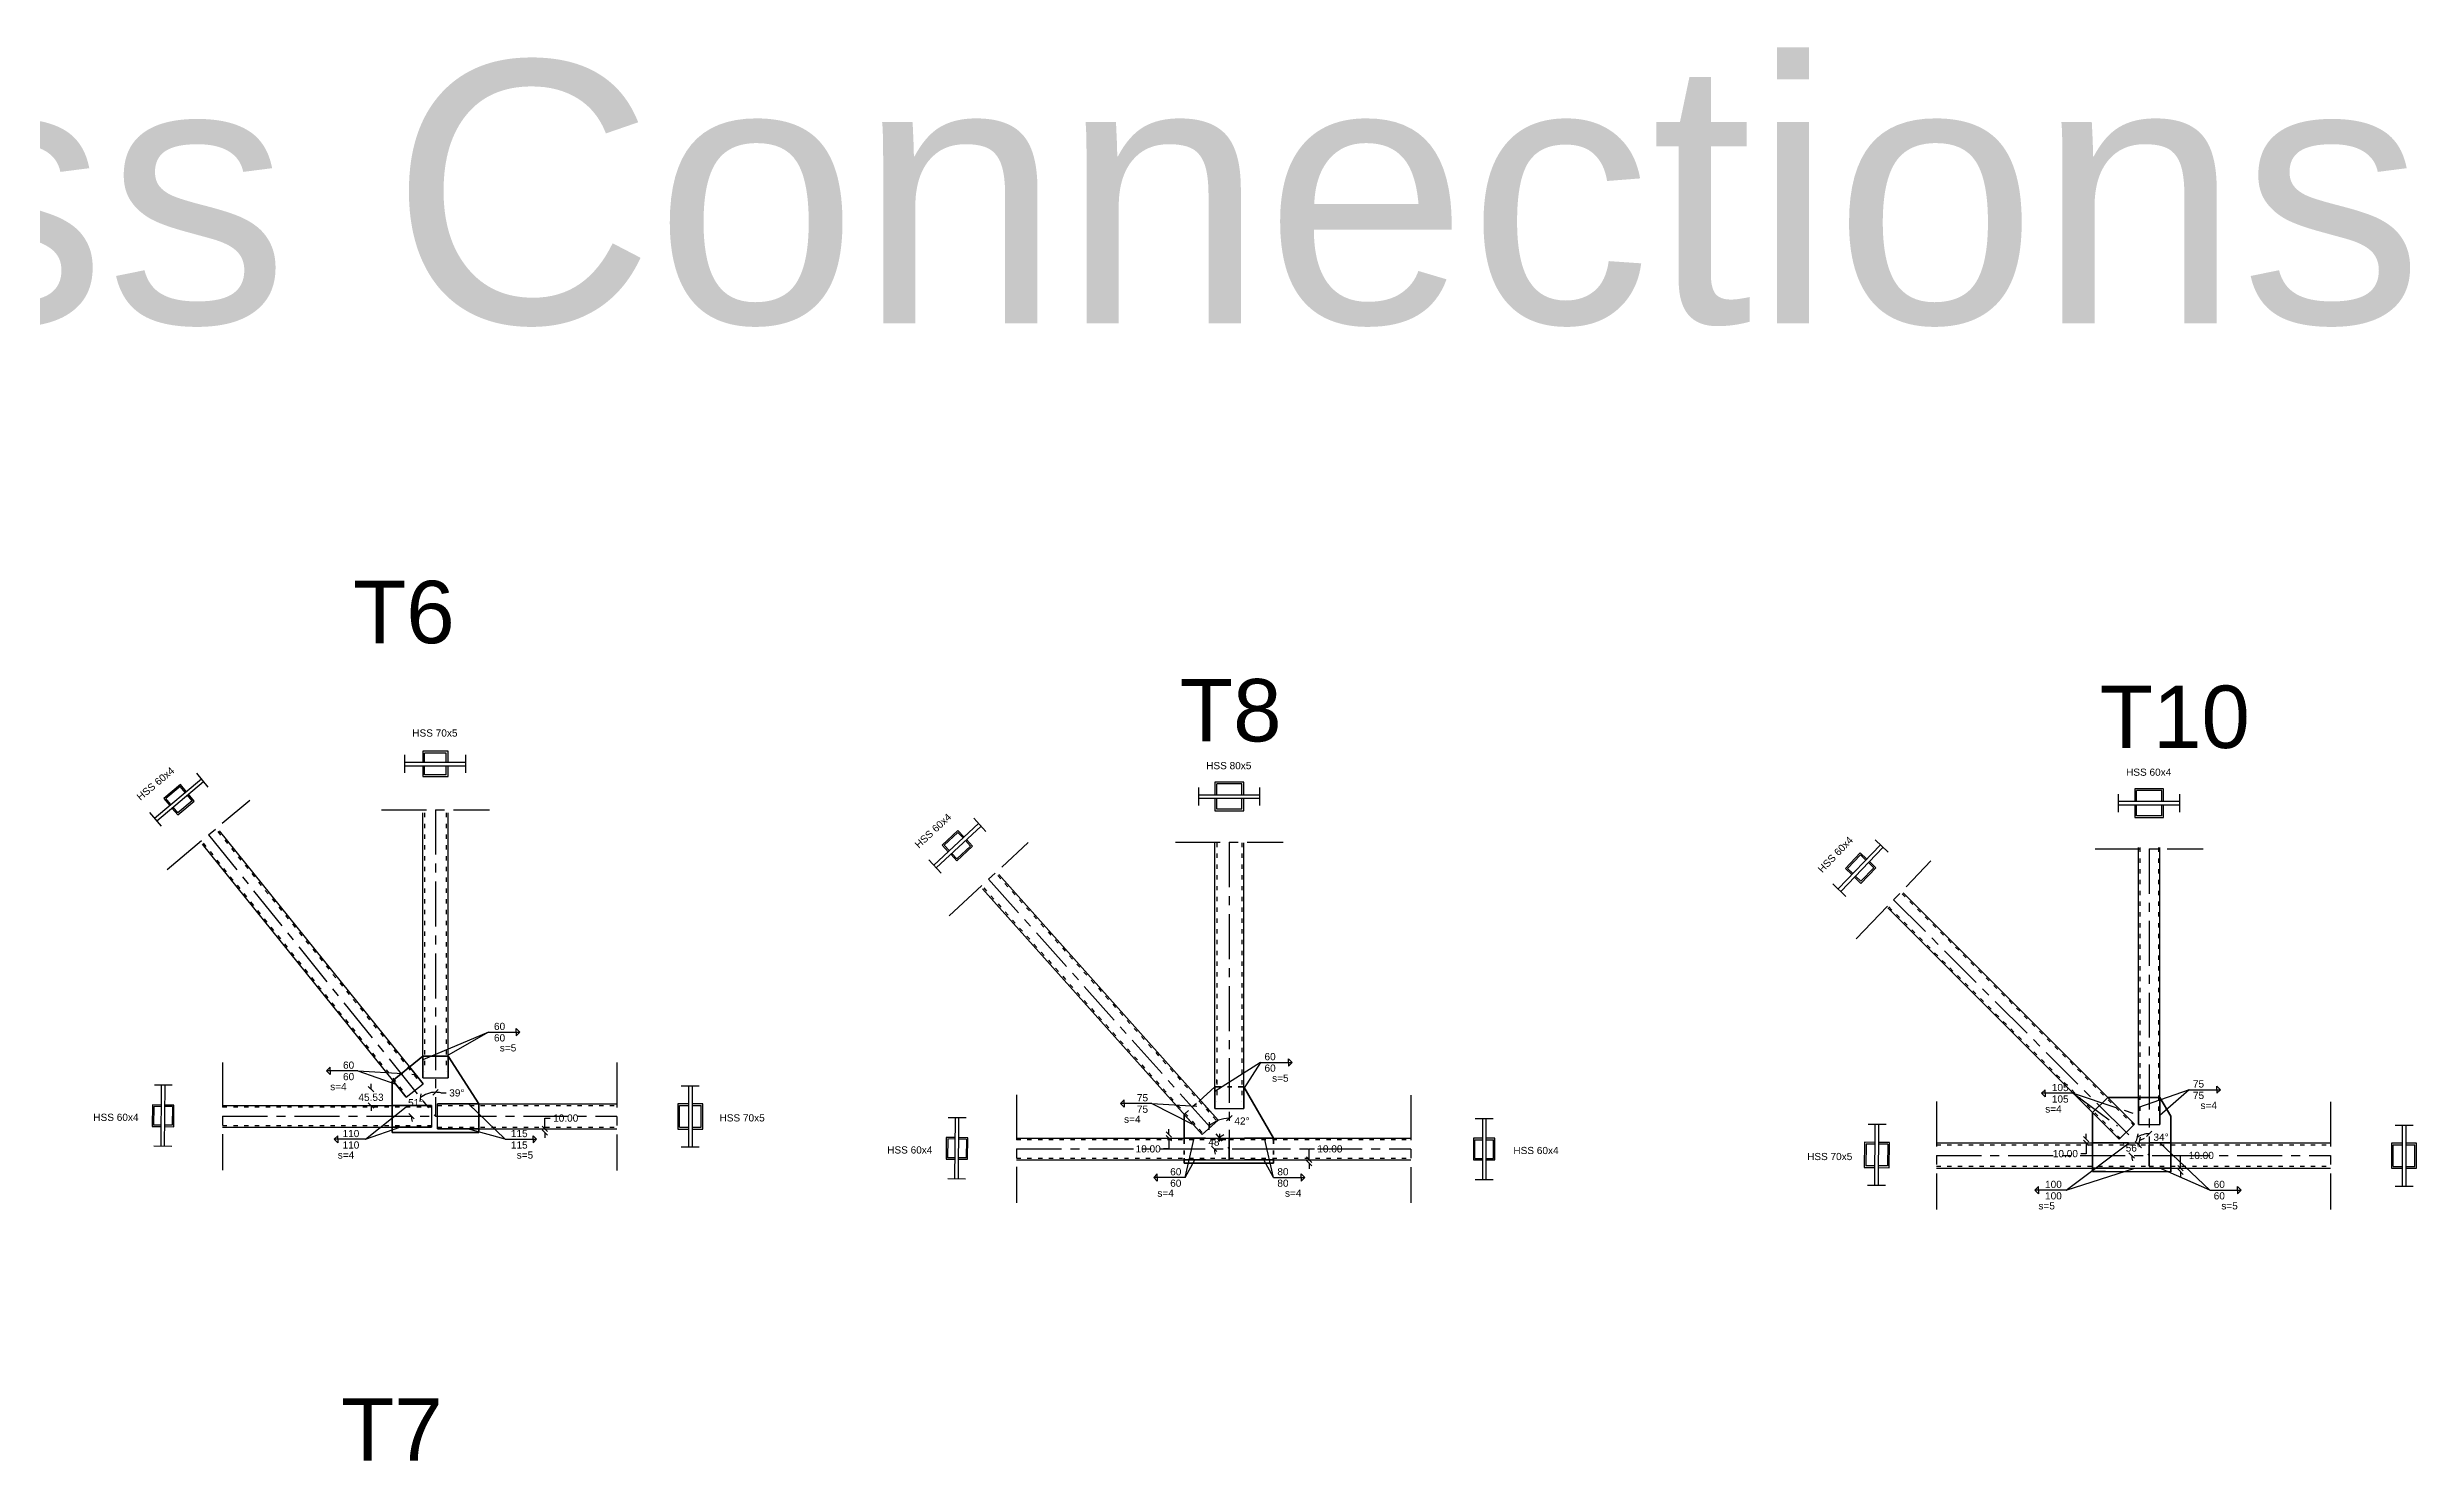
# Model space of a CAD drawing. Header units: inches. Extents: x -15 to 2803056, y 0 to 866270.
# Drawn here: x 848596 to 855187, y 73738 to 77669 of the extents above; entities that cross this region are included whole.
import ezdxf

# ---------------------------------------------------------------- set-up
doc = ezdxf.new("R2010")
doc.units = ezdxf.units.IN
doc.header["$LTSCALE"] = 100
doc.header["$MEASUREMENT"] = 0
doc.linetypes.add('ACAD_ISO03W100', pattern=[30, 12, -18])
doc.linetypes.add('CENTER', pattern=[2, 1.25, -0.25, 0.25, -0.25])
doc.layers.add('gusset plate', color=1, linetype='Continuous', lineweight=35)
doc.layers.add('weld', color=2, linetype='Continuous', lineweight=35)
for name, color, linetype in [('sections', 3, 'Continuous'), ('sections Dimensions', 6, 'Continuous'), ('text', 3, 'Continuous')]:
    doc.layers.add(name, color=color, linetype=linetype)
doc.styles.get("Standard").update_dxf_attribs({"font": 'arial.ttf'})
doc.dimstyles.new('connections', dxfattribs={"dimtxt": 20, "dimasz": 15, "dimexe": 0.0625, "dimexo": 0.0625, "dimgap": 10, "dimtad": 0, "dimtih": 1, "dimtoh": 1, "dimzin": 0, "dimdsep": 46, "dimtxsty": 'Standard', "dimblk": 'OBLIQUE', "dimcen": 0.09, "dimse1": 1, "dimse2": 1, "dimclrd": 256, "dimclre": 256, "dimclrt": 256, "dimadec": 0, "dimazin": 0, "dimtfac": 1, "dimtofl": 0, "dimtmove": 0, "dimatfit": 3, "dimfxl": 1, "dimtfillclr": 256, "dimtolj": 1, "dimtzin": 0, "dimlwe": -1, "dimarcsym": 0})

# ---------------------------------------------------------------- blocks, each defined once
blk = doc.blocks.new('_Oblique')
at = {"color": 0, "linetype": 'ByBlock', "lineweight": -2}
blk.add_line((-0.5, -0.5), (0.5, 0.5), dxfattribs=at)
blk = doc.blocks.new('*D681')
at = {"layer": 'Defpoints', "color": 0}
for p in [(849796.1, 74661.1), (849796.1, 74651.1), (849980.1, 74661.1)]:
    blk.add_point(p, dxfattribs=at)
at = {"layer": 'sections Dimensions', "lineweight": -2, "transparency": 16777216}
for p, q in [((849980.1, 74661.1), (849980.1, 74691.1)), ((849980.1, 74691.1), (849995.1, 74691.1)), ((849980.1, 74651.1), (849980.1, 74636.1))]:
    blk.add_line(p, q, dxfattribs=at)
at = {"layer": 'sections Dimensions', "lineweight": -2, "transparency": 16777216, "xscale": 15, "yscale": 15, "zscale": 15}
for p, rotation in [((849980.1, 74661.1), 270), ((849980.1, 74651.1), 90)]:
    blk.add_blockref('_Oblique', p, dxfattribs=dict(at, rotation=rotation))
at = {"layer": 'sections Dimensions', "transparency": 16777216, "insert": (850037.9, 74691.1), "char_height": 20, "attachment_point": 5}
blk.add_mtext('\\A1;10.00', dxfattribs=at)
blk = doc.blocks.new('*D685')
at = {"layer": 'Defpoints', "color": 0}
for p in [(849588.2, 74771.6), (849496.2, 74726.1), (849588.2, 74726.1)]:
    blk.add_point(p, dxfattribs=at)
at = {"layer": 'sections Dimensions', "lineweight": -2, "transparency": 16777216}
for p, q in [((849496.2, 74771.6), (849496.2, 74786.6)), ((849496.2, 74726.1), (849496.2, 74711.1))]:
    blk.add_line(p, q, dxfattribs=at)
at = {"layer": 'sections Dimensions', "lineweight": -2, "transparency": 16777216, "xscale": 15, "yscale": 15, "zscale": 15}
for p, rotation in [((849496.2, 74771.6), 270), ((849496.2, 74726.1), 90)]:
    blk.add_blockref('_Oblique', p, dxfattribs=dict(at, rotation=rotation))
at = {"layer": 'sections Dimensions', "transparency": 16777216, "insert": (849496.2, 74748.8), "char_height": 20, "attachment_point": 5}
blk.add_mtext('\\A1;45.53', dxfattribs=at)
blk = doc.blocks.new('*D687')
at = {"layer": 'Defpoints', "color": 0}
for p in [(849044.2, 75478.9), (849083.4, 74696.1), (849611.7, 74715.6), (849664.6, 74696.1), (849675.5, 74696.1)]:
    blk.add_point(p, dxfattribs=at)
at = {"layer": 'sections Dimensions', "lineweight": -2, "transparency": 16777216}
for start, end in [(115.97385, 128.8845), (180, 192.91064)]:
    blk.add_arc((849675.5, 74696.1), 66.7, start, end, dxfattribs=at)
at = {"layer": 'sections Dimensions', "lineweight": -2, "transparency": 16777216, "xscale": 15, "yscale": 15, "zscale": 15}
for p, rotation in [((849633.6, 74748), 218.884496433718), ((849608.8, 74696.1), 89.99999999998921)]:
    blk.add_blockref('_Oblique', p, dxfattribs=dict(at, rotation=rotation))
at = {"layer": 'sections Dimensions', "transparency": 16777216, "insert": (849620.5, 74733.9), "char_height": 20, "attachment_point": 5}
blk.add_mtext('\\A1;51°', dxfattribs=at)
blk = doc.blocks.new('*D688')
at = {"layer": 'Defpoints', "color": 0}
for p in [(849044.2, 75478.9), (849646.3, 74756.1), (849675.5, 74731.1), (849675.5, 74696.1), (849675.5, 74661.1)]:
    blk.add_point(p, dxfattribs=at)
at = {"layer": 'sections Dimensions', "lineweight": -2, "transparency": 16777216}
blk.add_line((849690.4, 74761.1), (849705.4, 74761.1), dxfattribs=at)
for start, end in [(90, 128.8845), (77.08936, 90)]:
    blk.add_arc((849675.5, 74696.1), 66.7, start, end, dxfattribs=at)
at = {"layer": 'sections Dimensions', "lineweight": -2, "transparency": 16777216, "xscale": 15, "yscale": 15, "zscale": 15}
for p, rotation in [((849633.6, 74748), 218.8844964337192), ((849675.5, 74762.8), 359.9999999998232)]:
    blk.add_blockref('_Oblique', p, dxfattribs=dict(at, rotation=rotation))
at = {"layer": 'sections Dimensions', "transparency": 16777216, "insert": (849735, 74761.1), "char_height": 20, "attachment_point": 5}
blk.add_mtext('\\A1;39°', dxfattribs=at)
blk = doc.blocks.new('*D726')
at = {"layer": 'Defpoints', "color": 0}
for p in [(851964.2, 74575.4), (851964.2, 74565.4), (852106.2, 74575.4)]:
    blk.add_point(p, dxfattribs=at)
at = {"layer": 'sections Dimensions', "lineweight": -2, "transparency": 16777216}
for p, q in [((852106.2, 74575.4), (852106.2, 74605.4)), ((852106.2, 74605.4), (852121.2, 74605.4)), ((852106.2, 74565.4), (852106.2, 74550.4))]:
    blk.add_line(p, q, dxfattribs=at)
at = {"layer": 'sections Dimensions', "lineweight": -2, "transparency": 16777216, "xscale": 15, "yscale": 15, "zscale": 15}
for p, rotation in [((852106.2, 74575.4), 270), ((852106.2, 74565.4), 90)]:
    blk.add_blockref('_Oblique', p, dxfattribs=dict(at, rotation=rotation))
at = {"layer": 'sections Dimensions', "transparency": 16777216, "insert": (852164, 74605.4), "char_height": 20, "attachment_point": 5}
blk.add_mtext('\\A1;10.00', dxfattribs=at)
blk = doc.blocks.new('*D730')
at = {"layer": 'Defpoints', "color": 0}
for p in [(851716.2, 74635.4), (851808.2, 74645.4), (851808.2, 74635.4)]:
    blk.add_point(p, dxfattribs=at)
at = {"layer": 'sections Dimensions', "lineweight": -2, "transparency": 16777216}
for p, q in [((851716.2, 74645.4), (851716.2, 74660.4)), ((851716.2, 74635.4), (851716.2, 74605.4)), ((851716.2, 74605.4), (851701.2, 74605.4))]:
    blk.add_line(p, q, dxfattribs=at)
at = {"layer": 'sections Dimensions', "lineweight": -2, "transparency": 16777216, "xscale": 15, "yscale": 15, "zscale": 15}
for p, rotation in [((851716.2, 74645.4), 270), ((851716.2, 74635.4), 90)]:
    blk.add_blockref('_Oblique', p, dxfattribs=dict(at, rotation=rotation))
at = {"layer": 'sections Dimensions', "transparency": 16777216, "insert": (851658.4, 74605.4), "char_height": 20, "attachment_point": 5}
blk.add_mtext('\\A1;10.00', dxfattribs=at)
blk = doc.blocks.new('*D732')
at = {"layer": 'Defpoints', "color": 0}
for p in [(851214.4, 75355.5), (851292.1, 74605.4), (851844, 74616.9), (851884.2, 74605.4), (852034.2, 74605.4)]:
    blk.add_point(p, dxfattribs=at)
at = {"layer": 'sections Dimensions', "lineweight": -2, "transparency": 16777216}
for start, end in [(111.08344, 131.7603), (180, 200.67686)]:
    blk.add_arc((851884.2, 74605.4), 41.8, start, end, dxfattribs=at)
at = {"layer": 'sections Dimensions', "lineweight": -2, "transparency": 16777216, "xscale": 15, "yscale": 15, "zscale": 15}
for p, rotation in [((851856.3, 74636.5), 221.7602997039044), ((851842.4, 74605.4), 90.00000000000543)]:
    blk.add_blockref('_Oblique', p, dxfattribs=dict(at, rotation=rotation))
at = {"layer": 'sections Dimensions', "transparency": 16777216, "insert": (851846.8, 74624.1), "char_height": 20, "attachment_point": 5}
blk.add_mtext('\\A1;48°', dxfattribs=at)
blk = doc.blocks.new('*D733')
at = {"layer": 'Defpoints', "color": 0}
for p in [(851214.4, 75355.5), (851844.4, 74680.7), (851884.2, 74635.4), (851884.2, 74605.4), (851884.2, 74575.4)]:
    blk.add_point(p, dxfattribs=at)
at = {"layer": 'sections Dimensions', "lineweight": -2, "transparency": 16777216}
blk.add_arc((851884.2, 74605.4), 85.3, 90, 131.7603, dxfattribs=at)
at = {"layer": 'sections Dimensions', "lineweight": -2, "transparency": 16777216, "xscale": 15, "yscale": 15, "zscale": 15}
for p, rotation in [((851884.2, 74690.6), 359.9999999999337), ((851827.4, 74669), 221.7602997039056)]:
    blk.add_blockref('_Oblique', p, dxfattribs=dict(at, rotation=rotation))
at = {"layer": 'sections Dimensions', "transparency": 16777216, "insert": (851919.4, 74683), "char_height": 20, "attachment_point": 5}
blk.add_mtext('\\A1;42°', dxfattribs=at)
blk = doc.blocks.new('*D762')
at = {"layer": 'Defpoints', "color": 0}
for p in [(854503.5, 74552.1), (854530.6, 74552.1), (854503.5, 74542.1)]:
    blk.add_point(p, dxfattribs=at)
at = {"layer": 'sections Dimensions', "lineweight": -2, "transparency": 16777216}
for p, q in [((854530.6, 74552.1), (854530.6, 74587.1)), ((854530.6, 74587.1), (854545.6, 74587.1)), ((854530.6, 74542.1), (854530.6, 74527.1))]:
    blk.add_line(p, q, dxfattribs=at)
at = {"layer": 'sections Dimensions', "lineweight": -2, "transparency": 16777216, "xscale": 15, "yscale": 15, "zscale": 15}
for p, rotation in [((854530.6, 74552.1), 270), ((854530.6, 74542.1), 90)]:
    blk.add_blockref('_Oblique', p, dxfattribs=dict(at, rotation=rotation))
at = {"layer": 'sections Dimensions', "transparency": 16777216, "insert": (854588.4, 74587.1), "char_height": 20, "attachment_point": 5}
blk.add_mtext('\\A1;10.00', dxfattribs=at)
blk = doc.blocks.new('*D766')
at = {"layer": 'Defpoints', "color": 0}
for p in [(854267.9, 74622.1), (854360, 74632.1), (854360, 74622.1)]:
    blk.add_point(p, dxfattribs=at)
at = {"layer": 'sections Dimensions', "lineweight": -2, "transparency": 16777216}
for p, q in [((854267.9, 74632.1), (854267.9, 74647.1)), ((854267.9, 74622.1), (854267.9, 74592.1)), ((854267.9, 74592.1), (854252.9, 74592.1))]:
    blk.add_line(p, q, dxfattribs=at)
at = {"layer": 'sections Dimensions', "lineweight": -2, "transparency": 16777216, "xscale": 15, "yscale": 15, "zscale": 15}
for p, rotation in [((854267.9, 74632.1), 270), ((854267.9, 74622.1), 90)]:
    blk.add_blockref('_Oblique', p, dxfattribs=dict(at, rotation=rotation))
at = {"layer": 'sections Dimensions', "transparency": 16777216, "insert": (854210.2, 74592.1), "char_height": 20, "attachment_point": 5}
blk.add_mtext('\\A1;10.00', dxfattribs=at)
blk = doc.blocks.new('*D768')
at = {"layer": 'Defpoints', "color": 0}
for p in [(853770.8, 75582.7), (853684.2, 74587.1), (854404.6, 74616.7), (854443.5, 74587.1), (854593.5, 74587.1)]:
    blk.add_point(p, dxfattribs=at)
at = {"layer": 'sections Dimensions', "lineweight": -2, "transparency": 16777216}
for start, end in [(106.3928, 124.04594), (180, 197.65314)]:
    blk.add_arc((854443.5, 74587.1), 48.9, start, end, dxfattribs=at)
at = {"layer": 'sections Dimensions', "lineweight": -2, "transparency": 16777216, "xscale": 15, "yscale": 15, "zscale": 15}
for p, rotation in [((854416.1, 74627.6), 214.0459373565934), ((854394.6, 74587.1), 90.00000000000632)]:
    blk.add_blockref('_Oblique', p, dxfattribs=dict(at, rotation=rotation))
at = {"layer": 'sections Dimensions', "transparency": 16777216, "insert": (854399.2, 74607.8), "char_height": 20, "attachment_point": 5}
blk.add_mtext('\\A1;56°', dxfattribs=at)
blk = doc.blocks.new('*D769')
at = {"layer": 'Defpoints', "color": 0}
for p in [(853770.8, 75582.7), (854420.1, 74642.9), (854443.5, 74622.1), (854443.5, 74587.1), (854443.5, 74552.1)]:
    blk.add_point(p, dxfattribs=at)
at = {"layer": 'sections Dimensions', "lineweight": -2, "transparency": 16777216}
blk.add_arc((854443.5, 74587.1), 60.5, 90, 124.04594, dxfattribs=at)
at = {"layer": 'sections Dimensions', "lineweight": -2, "transparency": 16777216, "xscale": 15, "yscale": 15, "zscale": 15}
for p, rotation in [((854409.6, 74637.2), 214.0459373565964), ((854443.5, 74647.6), 359.9999999998842)]:
    blk.add_blockref('_Oblique', p, dxfattribs=dict(at, rotation=rotation))
at = {"layer": 'sections Dimensions', "transparency": 16777216, "insert": (854476.3, 74637.9), "char_height": 20, "attachment_point": 5}
blk.add_mtext('\\A1;34°', dxfattribs=at)

msp = doc.modelspace()

# ---------------------------------------------------------------- linework, layer by layer
at = {"layer": 'gusset plate', "linetype": 'ACAD_ISO03W100'}
for p, q in [((849554.631, 74794.013), (849640.465, 74863.234)), ((849710.465, 74863.234), (849796.056, 74731.076)), ((849554.631, 74794.013), (849554.631, 74651.076)), ((851800.061, 74738.6), (851844.172, 74777.985)), ((851844.172, 74777.985), (851849.172, 74777.985)), ((851919.172, 74777.985), (851924.172, 74777.985)), ((852006.636, 74635.358), (851924.172, 74777.985)), ((851758.288, 74701.303), (851761.279, 74703.973)), ((851758.337, 74701.347), (851758.337, 74631.358)), ((854285.752, 74706.297), (854328.178, 74748.723)), ((854285.752, 74706.297), (854285.752, 74542.149)), ((854328.178, 74748.723), (854473.466, 74748.723)), ((854473.466, 74748.723), (854503.466, 74696.762)), ((852006.636, 74635.358), (852006.636, 74631.358)), ((851758.337, 74579.358), (851758.337, 74565.358)), ((852006.636, 74565.358), (851964.172, 74565.358)), ((852006.636, 74579.358), (852006.636, 74565.358)), ((854285.752, 74542.149), (854321.448, 74542.149))]:
    msp.add_line(p, q, dxfattribs=at)
at = {"layer": 'gusset plate', "linetype": 'CENTER'}
msp.add_line((849640.465, 74863.234), (849710.465, 74863.234), dxfattribs=at)
at = {"layer": 'gusset plate', "linetype": 'ACAD_ISO03W100', "ltscale": 0.01}
for p, q in [((851849.172, 74777.985), (851919.172, 74777.985)), ((851761.279, 74703.973), (851800.061, 74738.6)), ((851758.337, 74631.358), (851758.337, 74579.358)), ((852006.636, 74631.358), (852006.636, 74579.358))]:
    msp.add_line(p, q, dxfattribs=at)
at = {"layer": 'gusset plate', "linetype": 'ByBlock'}
for p, q in [((849796.056, 74731.076), (849796.056, 74651.076)), ((854503.466, 74696.762), (854503.466, 74542.051)), ((849796.056, 74651.076), (849554.631, 74651.076)), ((851964.172, 74565.358), (851758.337, 74565.358)), ((854503.466, 74542.051), (854321.448, 74542.149))]:
    msp.add_line(p, q, dxfattribs=at)
at = {"layer": 'sections', "linetype": 'CENTER'}
for p, q in [((849590.465, 75651.379), (849590.465, 75701.324)), ((849760.465, 75651.379), (849760.465, 75701.324)), ((849043.455, 75611.999), (849011.358, 75650.264)), ((851799.172, 75560.662), (851799.172, 75610.606)), ((851969.172, 75560.662), (851969.172, 75610.606)), ((848913.208, 75502.748), (848881.112, 75541.013)), ((848929.23, 75382.504), (849159.077, 75575.301)), ((849525.465, 75548.958), (849825.465, 75548.958)), ((849675.465, 75548.958), (849675.465, 74696.076)), ((854358.466, 75542.355), (854358.466, 75592.299)), ((854528.466, 75542.355), (854528.466, 75592.299)), ((849044.153, 75478.902), (849675.465, 74696.076)), ((851207.004, 75488.419), (851173.028, 75525.026)), ((851082.403, 75372.771), (851048.427, 75409.377)), ((851104.437, 75253.483), (851324.322, 75457.568)), ((851734.172, 75458.24), (852034.172, 75458.24)), ((851884.172, 75458.24), (851884.172, 74605.358)), ((853717.476, 75430.432), (853681.485, 75465.059)), ((854293.466, 75439.933), (854593.466, 75439.933)), ((854443.466, 75439.933), (854443.466, 74587.051)), ((851214.38, 75355.525), (851884.172, 74605.358)), ((853599.61, 75307.926), (853563.619, 75342.554)), ((853628.35, 75190.074), (853836.349, 75406.26)), ((853732.35, 75298.167), (854443.466, 74587.051)), ((849640.465, 74879.322), (849640.465, 74889.322)), ((849083.433, 74846.076), (849083.433, 74546.076)), ((850180.255, 74845.726), (850180.255, 74545.726)), ((848943.354, 74782.247), (848893.411, 74782.664)), ((850359.469, 74780.726), (850409.413, 74780.726)), ((851292.139, 74755.358), (851292.139, 74455.358)), ((851849.172, 74788.605), (851849.172, 74798.605)), ((852388.962, 74755.008), (852388.962, 74455.008)), ((849083.433, 74696.076), (849664.631, 74696.076)), ((849675.465, 74696.076), (849825.465, 74696.076)), ((849720.465, 74696.076), (850180.255, 74696.076)), ((851152.06, 74691.529), (851102.118, 74691.946)), ((852568.176, 74690.008), (852618.12, 74690.008)), ((853851.433, 74737.051), (853851.433, 74437.051)), ((854948.256, 74736.701), (854948.256, 74436.701)), ((853711.354, 74673.222), (853661.412, 74673.639)), ((855127.47, 74671.701), (855177.414, 74671.701)), ((848941.936, 74612.253), (848891.993, 74612.669)), ((850359.469, 74610.726), (850409.413, 74610.726)), ((851292.139, 74605.358), (852034.172, 74605.358)), ((851929.172, 74605.358), (852388.962, 74605.358)), ((853851.433, 74587.051), (854593.466, 74587.051)), ((854488.466, 74587.051), (854948.256, 74587.051)), ((851150.642, 74521.535), (851100.7, 74521.952)), ((852568.176, 74520.008), (852618.12, 74520.008)), ((853709.936, 74503.228), (853659.994, 74503.645)), ((855127.47, 74501.701), (855177.414, 74501.701))]:
    msp.add_line(p, q, dxfattribs=at)
at = {"layer": 'sections'}
for p, q in [((849590.465, 75681.351), (849760.465, 75681.351)), ((849710.465, 75711.351), (849640.465, 75711.351)), ((849640.465, 75711.351), (849640.465, 75681.351)), ((849645.465, 75681.351), (849645.465, 75706.351)), ((849705.465, 75706.351), (849645.465, 75706.351)), ((849705.465, 75681.351), (849705.465, 75706.351)), ((849710.465, 75681.351), (849710.465, 75711.351)), ((848893.947, 75525.711), (849024.193, 75634.962)), ((848900.373, 75518.049), (849030.62, 75627.301)), ((848965.988, 75618.77), (848920.019, 75580.211)), ((848965.494, 75613.135), (848925.654, 75579.717)), ((848978.99, 75597.046), (848965.494, 75613.135)), ((848982.055, 75599.616), (848965.988, 75618.77)), ((849590.465, 75671.351), (849760.465, 75671.351)), ((849640.465, 75671.351), (849640.465, 75641.351)), ((849640.465, 75641.351), (849710.465, 75641.351)), ((849645.465, 75646.351), (849645.465, 75671.351)), ((849705.465, 75646.351), (849645.465, 75646.351)), ((849705.465, 75646.351), (849705.465, 75671.351)), ((849710.465, 75641.351), (849710.465, 75671.351)), ((851924.172, 75625.634), (851844.172, 75625.634)), ((851844.172, 75625.634), (851844.172, 75590.634)), ((851849.172, 75590.634), (851849.172, 75620.634)), ((851919.172, 75620.634), (851849.172, 75620.634)), ((851919.172, 75590.634), (851919.172, 75620.634)), ((851924.172, 75590.634), (851924.172, 75625.634)), ((854483.466, 75607.327), (854403.466, 75607.327)), ((854403.466, 75607.327), (854403.466, 75572.327)), ((854483.466, 75572.327), (854483.466, 75607.327)), ((848920.019, 75580.211), (848936.085, 75561.057)), ((848939.15, 75563.628), (848925.654, 75579.717)), ((848942.512, 75553.395), (848958.578, 75534.241)), ((848959.072, 75539.877), (848945.576, 75555.966)), ((848958.578, 75534.241), (849004.548, 75572.801)), ((848998.912, 75573.295), (848959.072, 75539.877)), ((848998.912, 75573.295), (848985.417, 75589.384)), ((849004.548, 75572.801), (848988.481, 75591.955)), ((849640.465, 74819.322), (849640.465, 75540.027)), ((849710.465, 74819.322), (849710.465, 75540.027)), ((851799.172, 75590.634), (851969.172, 75590.634)), ((851799.172, 75580.634), (851969.172, 75580.634)), ((851844.172, 75580.634), (851844.172, 75545.634)), ((851844.172, 75545.634), (851924.172, 75545.634)), ((851849.172, 75550.634), (851849.172, 75580.634)), ((851919.172, 75550.634), (851849.172, 75550.634)), ((851919.172, 75550.634), (851919.172, 75580.634)), ((851924.172, 75545.634), (851924.172, 75580.634)), ((854358.466, 75572.327), (854528.466, 75572.327)), ((854358.466, 75562.327), (854528.466, 75562.327)), ((854403.466, 75562.327), (854403.466, 75527.327)), ((854408.466, 75572.327), (854408.466, 75602.327)), ((854478.466, 75602.327), (854408.466, 75602.327)), ((854408.466, 75532.327), (854408.466, 75562.327)), ((854478.466, 75572.327), (854478.466, 75602.327)), ((854478.466, 75532.327), (854478.466, 75562.327)), ((854483.466, 75527.327), (854483.466, 75562.327)), ((849073.415, 75490.408), (849628.866, 74801.648)), ((851062.014, 75394.739), (851186.615, 75510.387)), ((851068.817, 75387.409), (851193.418, 75503.058)), ((851129.296, 75491.295), (851085.319, 75450.478)), ((851129.085, 75485.642), (851090.972, 75450.267)), ((851143.371, 75470.25), (851129.085, 75485.642)), ((851146.303, 75472.971), (851129.296, 75491.295)), ((854403.466, 75527.327), (854483.466, 75527.327)), ((854478.466, 75532.327), (854408.466, 75532.327)), ((849026.286, 75453.269), (849582.162, 74763.983)), ((851085.319, 75450.478), (851102.326, 75432.154)), ((851105.258, 75434.876), (851090.972, 75450.267)), ((851109.129, 75424.825), (851126.136, 75406.501)), ((851126.346, 75412.154), (851112.06, 75427.546)), ((851126.136, 75406.501), (851170.113, 75447.318)), ((851164.46, 75447.529), (851126.346, 75412.154)), ((851164.46, 75447.529), (851150.174, 75462.921)), ((851170.113, 75447.318), (851153.106, 75465.642)), ((851844.172, 74736.005), (851844.172, 75456.709)), ((851924.172, 74736.005), (851924.172, 75456.709)), ((853578.011, 75328.707), (853695.878, 75451.212)), ((853585.217, 75321.774), (853703.084, 75444.279)), ((853639.729, 75428.911), (853598.129, 75385.674)), ((853639.838, 75423.256), (853603.785, 75385.783)), ((853657.744, 75411.578), (853639.729, 75428.911)), ((853654.971, 75408.696), (853639.838, 75423.256)), ((854413.466, 74707.897), (854413.466, 75443.602)), ((854473.466, 74722.697), (854473.466, 75443.402)), ((851243.027, 75368.484), (851852.996, 74685.319)), ((853598.129, 75385.674), (853616.144, 75368.341)), ((853618.918, 75371.224), (853603.785, 75385.783)), ((853623.351, 75361.408), (853641.366, 75344.074)), ((853641.257, 75349.73), (853626.124, 75364.29)), ((853677.31, 75387.202), (853641.257, 75349.73)), ((853641.366, 75344.074), (853682.966, 75387.312)), ((853677.31, 75387.202), (853662.177, 75401.762)), ((853682.966, 75387.312), (853664.951, 75404.645)), ((851197.821, 75329.027), (851808.24, 74645.358)), ((853759.269, 75317.633), (854402.425, 74674.477)), ((853716.365, 75275.684), (854359.998, 74632.051)), ((848911.965, 74612.503), (848913.383, 74782.497)), ((848921.964, 74612.419), (848923.382, 74782.414)), ((850379.441, 74780.726), (850379.441, 74610.726)), ((850389.441, 74780.726), (850389.441, 74610.726)), ((848887.925, 74727.707), (848887.424, 74667.709)), ((848912.924, 74727.499), (848887.925, 74727.707)), ((848891.891, 74723.674), (848891.458, 74671.676)), ((848912.891, 74723.499), (848891.891, 74723.674)), ((848943.89, 74723.24), (848922.89, 74723.416)), ((848947.923, 74727.207), (848922.924, 74727.415)), ((848943.89, 74723.24), (848943.456, 74671.242)), ((848947.422, 74667.209), (848947.923, 74727.207)), ((849083.433, 74726.076), (849664.631, 74726.076)), ((849681.056, 74731.076), (850180.255, 74731.076)), ((850349.441, 74730.726), (850349.441, 74660.726)), ((850379.441, 74730.726), (850349.441, 74730.726)), ((850354.441, 74725.726), (850379.441, 74725.726)), ((850354.441, 74665.726), (850354.441, 74725.726)), ((850419.441, 74730.726), (850389.441, 74730.726)), ((850389.441, 74725.726), (850414.441, 74725.726)), ((850414.441, 74665.726), (850414.441, 74725.726)), ((850419.441, 74660.726), (850419.441, 74730.726)), ((851120.671, 74521.785), (851122.089, 74691.779)), ((851130.671, 74521.702), (851132.089, 74691.696)), ((852588.148, 74690.008), (852588.148, 74520.008)), ((852598.148, 74690.008), (852598.148, 74520.008)), ((848887.424, 74667.709), (848912.424, 74667.501)), ((848912.457, 74671.501), (848891.458, 74671.676)), ((848922.423, 74667.418), (848947.422, 74667.209)), ((848943.456, 74671.242), (848922.457, 74671.417)), ((849083.433, 74666.076), (849664.631, 74666.076)), ((849681.056, 74661.076), (850180.255, 74661.076)), ((850349.441, 74660.726), (850379.441, 74660.726)), ((850354.441, 74665.726), (850379.441, 74665.726)), ((850389.441, 74665.726), (850414.441, 74665.726)), ((850389.441, 74660.726), (850419.441, 74660.726)), ((851096.631, 74636.99), (851096.131, 74576.992)), ((851121.63, 74636.781), (851096.631, 74636.99)), ((851100.598, 74632.957), (851100.164, 74580.958)), ((851121.597, 74632.781), (851100.598, 74632.957)), ((851152.596, 74632.523), (851131.597, 74632.698)), ((851156.629, 74636.489), (851131.63, 74636.698)), ((851152.596, 74632.523), (851152.162, 74580.525)), ((851156.129, 74576.491), (851156.629, 74636.489)), ((851292.139, 74635.358), (851884.172, 74635.358)), ((851884.172, 74635.358), (852388.962, 74635.358)), ((852563.148, 74635.008), (852563.148, 74575.008)), ((852588.148, 74635.008), (852563.148, 74635.008)), ((852567.148, 74631.008), (852588.148, 74631.008)), ((852567.148, 74579.008), (852567.148, 74631.008)), ((852623.148, 74635.008), (852598.148, 74635.008)), ((852598.148, 74631.008), (852619.148, 74631.008)), ((852619.148, 74579.008), (852619.148, 74631.008)), ((852623.148, 74575.008), (852623.148, 74635.008)), ((853650.967, 74623.724), (853650.384, 74553.727)), ((853680.925, 74623.474), (853650.967, 74623.724)), ((853655.926, 74618.682), (853655.425, 74558.685)), ((853680.891, 74618.474), (853655.926, 74618.682)), ((853679.965, 74503.478), (853681.383, 74673.472)), ((853689.965, 74503.395), (853691.383, 74673.389)), ((853715.923, 74618.182), (853690.891, 74618.391)), ((853720.965, 74623.14), (853690.924, 74623.391)), ((853715.923, 74618.182), (853715.423, 74558.184)), ((853720.381, 74553.143), (853720.965, 74623.14)), ((853851.433, 74622.051), (854443.466, 74622.051)), ((854369.998, 74622.051), (854372.834, 74619.215)), ((854443.466, 74622.051), (854948.256, 74622.051)), ((855117.442, 74621.701), (855117.442, 74551.701)), ((855147.442, 74621.701), (855117.442, 74621.701)), ((855147.442, 74671.701), (855147.442, 74501.701)), ((855157.442, 74671.701), (855157.442, 74501.701)), ((855187.442, 74621.701), (855157.442, 74621.701)), ((855187.442, 74551.701), (855187.442, 74621.701)), ((851096.131, 74576.992), (851121.13, 74576.783)), ((851121.163, 74580.783), (851100.164, 74580.958)), ((851131.13, 74576.7), (851156.129, 74576.491)), ((851152.162, 74580.525), (851131.163, 74580.7)), ((851292.139, 74575.358), (851884.172, 74575.358)), ((851884.172, 74575.358), (852388.962, 74575.358)), ((852563.148, 74575.008), (852588.148, 74575.008)), ((852567.148, 74579.008), (852588.148, 74579.008)), ((852598.148, 74579.008), (852619.148, 74579.008)), ((852598.148, 74575.008), (852623.148, 74575.008)), ((853650.384, 74553.727), (853680.424, 74553.476)), ((853680.457, 74558.476), (853655.425, 74558.685)), ((853690.424, 74553.393), (853720.381, 74553.143)), ((853715.423, 74558.184), (853690.457, 74558.393)), ((853851.433, 74552.051), (854443.466, 74552.051)), ((854443.466, 74552.051), (854948.256, 74552.051)), ((855117.442, 74551.701), (855147.442, 74551.701)), ((855122.442, 74616.701), (855147.442, 74616.701)), ((855122.442, 74556.701), (855122.442, 74616.701)), ((855122.442, 74556.701), (855147.442, 74556.701)), ((855157.442, 74616.701), (855182.442, 74616.701)), ((855157.442, 74556.701), (855182.442, 74556.701)), ((855157.442, 74551.701), (855187.442, 74551.701)), ((855182.442, 74556.701), (855182.442, 74616.701))]:
    msp.add_line(p, q, dxfattribs=at)
at = {"layer": 'sections', "linetype": 'ACAD_ISO03W100', "ltscale": 0.01}
for p, q in [((849645.465, 75540.027), (849645.465, 74819.322)), ((849705.465, 75540.027), (849705.465, 74819.322)), ((849070.301, 75487.897), (849625.753, 74799.137)), ((849029.491, 75455.681), (849585.282, 74766.499)), ((851849.172, 75456.709), (851849.172, 74736.005)), ((851919.172, 75456.709), (851919.172, 74736.005)), ((854417.466, 75443.602), (854417.466, 74707.897)), ((854469.466, 75443.602), (854469.466, 74707.897)), ((851240.043, 75365.82), (851850.012, 74682.655)), ((851200.9, 75331.598), (851740.434, 74727.32)), ((853719.294, 75278.425), (854362.833, 74634.886)), ((853756.44, 75314.805), (854399.596, 74671.649)), ((849083.433, 74722.076), (849664.631, 74722.076)), ((849681.056, 74726.076), (850180.255, 74726.076)), ((851740.434, 74727.32), (851811.23, 74648.028)), ((849083.433, 74670.076), (849664.631, 74670.076)), ((849681.056, 74666.076), (850180.255, 74666.076)), ((851292.139, 74631.358), (851884.172, 74631.358)), ((851884.172, 74631.358), (852388.962, 74631.358)), ((853851.433, 74617.051), (854443.466, 74617.051)), ((854375.668, 74622.051), (854375.669, 74622.05)), ((854443.466, 74617.051), (854948.256, 74617.051)), ((851292.139, 74579.358), (851884.172, 74579.358)), ((851884.172, 74579.358), (852388.962, 74579.358)), ((853851.433, 74557.051), (854443.466, 74557.051)), ((854443.466, 74557.051), (854948.256, 74557.051))]:
    msp.add_line(p, q, dxfattribs=at)
at = {"layer": 'sections', "linetype": 'ACAD_ISO03W100'}
for p, q in [((849594.303, 74748.927), (849641.008, 74786.592)), ((849664.631, 74726.076), (849664.631, 74666.076)), ((849681.056, 74661.076), (849681.056, 74731.076))]:
    msp.add_line(p, q, dxfattribs=at)
at = {"layer": 'sections', "linetype": 'ByBlock'}
for p, q in [((849640.465, 74803.234), (849710.465, 74803.234)), ((851808.24, 74645.358), (851852.996, 74685.319)), ((851844.172, 74717.985), (851924.172, 74717.985)), ((851884.172, 74640.358), (851884.172, 74575.358)), ((851884.172, 74575.358), (851884.172, 74635.358)), ((854359.998, 74632.051), (854402.425, 74674.477)), ((854413.466, 74673.723), (854473.466, 74673.723)), ((854443.466, 74622.051), (854443.466, 74557.051)), ((854443.466, 74557.051), (854443.466, 74617.051))]:
    msp.add_line(p, q, dxfattribs=at)
at = {"layer": 'sections Dimensions'}
for p, q in [((849822.642, 74930.133), (849640.465, 74853.216)), ((849822.642, 74930.133), (849710.465, 74866.32)), ((849822.642, 74930.133), (849910.07, 74930.133)), ((849910.07, 74930.133), (849900.07, 74940.133)), ((849900.07, 74930.133), (849900.07, 74940.133)), ((849910.07, 74930.133), (849900.07, 74920.133)), ((849900.07, 74930.133), (849900.07, 74920.133)), ((849372.485, 74822.34), (849382.485, 74832.34)), ((849459.912, 74822.34), (849372.485, 74822.34)), ((849372.485, 74822.34), (849382.485, 74812.34)), ((849382.485, 74822.34), (849382.485, 74832.34)), ((849382.485, 74822.34), (849382.485, 74812.34)), ((851971.302, 74845.964), (851844.172, 74765.092)), ((851971.302, 74845.964), (851924.172, 74773.093)), ((851971.302, 74845.964), (852058.729, 74845.964)), ((852058.729, 74845.964), (852048.729, 74855.964)), ((852048.729, 74845.964), (852048.729, 74855.964)), ((852058.729, 74845.964), (852048.729, 74835.964)), ((852048.729, 74845.964), (852048.729, 74835.964)), ((854144.25, 74760.034), (854154.25, 74770.034)), ((854231.677, 74760.034), (854144.25, 74760.034)), ((854144.25, 74760.034), (854154.25, 74750.034)), ((854154.25, 74760.034), (854154.25, 74770.034)), ((854154.25, 74760.034), (854154.25, 74750.034)), ((854554.256, 74769.982), (854413.466, 74720.302)), ((854554.256, 74769.982), (854473.466, 74697.882)), ((854554.256, 74769.982), (854641.683, 74769.982)), ((854641.683, 74769.982), (854631.683, 74779.982)), ((854631.683, 74769.982), (854631.683, 74779.982)), ((854641.683, 74769.982), (854631.683, 74759.982)), ((854631.683, 74769.982), (854631.683, 74759.982)), ((849481.062, 74632.059), (849598.844, 74726.076)), ((849869.624, 74632.059), (849767.827, 74731.076)), ((851581.191, 74731.622), (851591.191, 74741.622)), ((851668.619, 74731.622), (851581.191, 74731.622)), ((851581.191, 74731.622), (851591.191, 74721.622)), ((851591.191, 74731.622), (851591.191, 74741.622)), ((851591.191, 74731.622), (851591.191, 74721.622)), ((849393.635, 74632.059), (849403.635, 74642.059)), ((849481.062, 74632.059), (849393.635, 74632.059)), ((849393.635, 74632.059), (849403.635, 74622.059)), ((849403.635, 74632.059), (849403.635, 74642.059)), ((849403.635, 74632.059), (849403.635, 74622.059)), ((849481.062, 74632.059), (849576.327, 74666.076)), ((849869.624, 74632.059), (849765.088, 74661.076)), ((849869.624, 74632.059), (849957.052, 74632.059)), ((849957.052, 74632.059), (849947.052, 74642.059)), ((849947.052, 74632.059), (849947.052, 74642.059)), ((849957.052, 74632.059), (849947.052, 74622.059)), ((849947.052, 74632.059), (849947.052, 74622.059)), ((854212.79, 74490.643), (854387.784, 74622.051)), ((854212.79, 74490.643), (854403.466, 74552.051)), ((851673.856, 74525.88), (851683.856, 74535.88)), ((851761.283, 74525.88), (851673.856, 74525.88)), ((851673.856, 74525.88), (851683.856, 74515.88)), ((851683.856, 74525.88), (851683.856, 74535.88)), ((851683.856, 74525.88), (851683.856, 74515.88)), ((852007.06, 74525.88), (852094.488, 74525.88)), ((852094.488, 74525.88), (852084.488, 74535.88)), ((852084.488, 74525.88), (852084.488, 74535.88)), ((852094.488, 74525.88), (852084.488, 74515.88)), ((852084.488, 74525.88), (852084.488, 74515.88)), ((854125.363, 74490.643), (854135.363, 74500.643)), ((854212.79, 74490.643), (854125.363, 74490.643)), ((854125.363, 74490.643), (854135.363, 74480.643)), ((854135.363, 74490.643), (854135.363, 74500.643)), ((854135.363, 74490.643), (854135.363, 74480.643)), ((854612.124, 74490.643), (854699.551, 74490.643)), ((854699.551, 74490.643), (854689.551, 74500.643)), ((854689.551, 74490.643), (854689.551, 74500.643)), ((854699.551, 74490.643), (854689.551, 74480.643)), ((854689.551, 74490.643), (854689.551, 74480.643))]:
    msp.add_line(p, q, dxfattribs=at)
at = {"layer": 'sections Dimensions', "linetype": 'CENTER'}
for p, q in [((849459.912, 74822.34), (849619.91, 74812.754)), ((849459.912, 74822.34), (849565.102, 74785.136)), ((854231.677, 74760.034), (854404.754, 74702.929)), ((854231.677, 74760.034), (854355.039, 74669.337)), ((851668.619, 74731.622), (851819.737, 74722.568)), ((851668.619, 74731.622), (851783.264, 74673.331))]:
    msp.add_line(p, q, dxfattribs=at)
at = {"layer": 'sections Dimensions', "linetype": 'ACAD_ISO03W100'}
for p, q in [((851761.283, 74525.88), (851786.073, 74635.358)), ((852007.06, 74525.88), (851982.271, 74635.358)), ((854612.124, 74490.643), (854473.466, 74622.051)), ((851761.283, 74525.88), (851788.337, 74575.358)), ((852007.06, 74525.88), (851980.007, 74575.358)), ((854612.124, 74490.643), (854473.466, 74552.051))]:
    msp.add_line(p, q, dxfattribs=at)
at = {"layer": 'weld', "linetype": 'ACAD_ISO03W100'}
for p, q in [((849641.008, 74786.592), (849603.343, 74833.297)), ((849594.303, 74748.927), (849556.638, 74795.632))]:
    msp.add_line(p, q, dxfattribs=at)
at = {"layer": 'weld', "linetype": 'ByBlock'}
for p, q in [((849640.465, 74803.234), (849640.465, 74863.234)), ((849710.465, 74803.234), (849710.465, 74863.234)), ((851844.172, 74717.985), (851844.172, 74777.985)), ((851924.172, 74717.985), (851924.172, 74777.985)), ((849664.631, 74726.076), (849554.631, 74726.076)), ((849681.056, 74731.076), (849796.056, 74731.076)), ((851808.24, 74645.358), (851758.288, 74701.303)), ((851852.996, 74685.319), (851803.045, 74741.264)), ((854359.998, 74632.051), (854285.752, 74706.297)), ((854402.425, 74674.477), (854328.178, 74748.723)), ((854413.466, 74673.723), (854413.466, 74748.723)), ((854473.466, 74673.723), (854473.466, 74748.723)), ((849664.631, 74666.076), (849554.631, 74666.076)), ((849681.056, 74661.076), (849796.056, 74661.076)), ((851818.337, 74635.358), (851758.337, 74635.358)), ((851926.636, 74635.358), (852006.636, 74635.358)), ((854385.752, 74622.051), (854285.752, 74622.051)), ((854443.466, 74622.051), (854503.466, 74622.051)), ((851818.337, 74575.358), (851758.337, 74575.358)), ((851926.636, 74575.358), (852006.636, 74575.358)), ((854385.752, 74552.051), (854285.752, 74552.051)), ((854443.466, 74552.051), (854503.466, 74552.051))]:
    msp.add_line(p, q, dxfattribs=at)

# ---------------------------------------------------------------- texts
at = {"layer": 'sections', "linetype": 'CENTER'}
msp.add_text('Lower truss Connections', height=728.39235, dxfattribs=at).set_placement((844008.775, 76902.313))
at = {"layer": 'sections Dimensions', "linetype": 'ACAD_ISO03W100'}
for s, p in [('HSS 70x5', (849611.098, 75752.328)), ('HSS 80x5', (851819.805, 75661.61)), ('HSS 60x4', (854379.099, 75643.303)), ('60', (849838.337, 74936.206)), ('60', (849838.337, 74904.32)), ('s=5', (849854.597, 74876.488)), ('60', (849418.345, 74828.412)), ('60', (849418.345, 74796.527)), ('60', (851982.078, 74852.036)), ('60', (851982.078, 74820.151)), ('s=4', (849382.623, 74768.694)), ('75', (851627.052, 74737.695)), ('s=5', (852003.257, 74792.318)), ('105', (854172.58, 74766.106)), ('105', (854172.58, 74734.221)), ('75', (854565.032, 74776.054)), ('75', (854565.032, 74744.168)), ('HSS 60x4', (848723.64, 74683.245)), ('HSS 70x5', (850465.816, 74681.718)), ('s=4', (851591.33, 74677.977)), ('75', (851627.052, 74705.809)), ('s=4', (854154.157, 74706.388)), ('s=4', (854586.211, 74716.336)), ('110', (849417.045, 74638.131)), ('110', (849417.045, 74606.246)), ('115', (849885.319, 74638.131)), ('115', (849885.319, 74606.246)), ('s=4', (849403.773, 74578.413)), ('s=5', (849901.579, 74578.413)), ('HSS 60x4', (850932.347, 74592.528)), ('60', (851719.717, 74531.953)), ('80', (852017.836, 74531.953)), ('HSS 60x4', (852674.522, 74591.001)), ('HSS 70x5', (853491.641, 74574.22)), ('s=4', (851683.994, 74472.235)), ('60', (851719.717, 74500.067)), ('80', (852017.836, 74500.067)), ('s=4', (852039.015, 74472.235)), ('100', (854153.692, 74496.715)), ('60', (854622.899, 74496.715)), ('s=5', (854135.269, 74436.997)), ('100', (854153.692, 74464.829)), ('60', (854622.899, 74464.829)), ('s=5', (854644.078, 74436.997))]:
    msp.add_text(s, height=20, dxfattribs=at).set_placement(p)
for rotation, p in [(39.9900789, (848854.711, 75573.305)), (42.8658822, (851020.439, 75440.304)), (46.1055825, (853533.928, 75371.85))]:
    msp.add_text('HSS 60x4', height=20, rotation=rotation, dxfattribs=at).set_placement(p)
at = {"layer": 'text'}
for s, p in [('T6', (849445.994, 76012.017)), ('T8', (851746.479, 75738.848)), ('T10', (854305.773, 75720.541)), ('T7', (849412.993, 73738.315))]:
    msp.add_text(s, height=173.6094, dxfattribs=at).set_placement(p)

# ---------------------------------------------------------------- dimensions: what is measured, and where the dimension line sits
at = {"layer": 'sections Dimensions'}
for base, line1, line2, picture, middle in [((854404.586, 74616.672), ((853770.752, 75582.667), (854443.466, 74587.051)), ((853684.19, 74587.051), (854593.466, 74587.051)), '*D768', (854399.23, 74607.841)), ((854420.108, 74642.896), ((854443.466, 74552.051), (854443.466, 74622.051)), ((853770.752, 75582.667), (854443.466, 74587.051)), '*D769', (854476.295, 74637.909)), ((849611.684, 74715.622), ((849044.153, 75478.902), (849675.465, 74696.076)), ((849083.433, 74696.076), (849664.631, 74696.076)), '*D687', (849620.509, 74733.89)), ((851844.015, 74616.933), ((851214.38, 75355.525), (851884.172, 74605.358)), ((851292.139, 74605.358), (852034.172, 74605.358)), '*D732', (851846.837, 74624.136)), ((851844.357, 74680.745), ((851884.172, 74575.358), (851884.172, 74635.358)), ((851214.38, 75355.525), (851884.172, 74605.358)), '*D733', (851919.382, 74683.003))]:
    dim = msp.add_angular_dim_2l(base=base, line1=line1, line2=line2, dimstyle='connections', dxfattribs=at)
    dim.commit()
    dim.dimension.update_dxf_attribs({"geometry": picture, "text_midpoint": middle, "dimtype": 162})
dim = msp.add_angular_dim_2l(base=(849646.303, 74756.073), line1=((849675.465, 74661.076), (849675.465, 74731.076)), line2=((849044.153, 75478.902), (849675.465, 74696.076)), dimstyle='connections', dxfattribs=at)
dim.commit()
dim.dimension.update_dxf_attribs({"geometry": '*D688', "text_midpoint": (849734.981, 74761.098)})
for base, p1, p2, picture, middle in [((849496.15632, 74726.07562), (849588.22204, 74771.6106), (849588.22204, 74726.07562), '*D685', (849496.15632, 74748.84311)), ((849980.15, 74661.076), (849796.056, 74651.076), (849796.056, 74661.076), '*D681', (850037.919, 74691.076)), ((851716.174, 74635.358), (851808.24, 74645.358), (851808.24, 74635.358), '*D730', (851658.405, 74605.358)), ((854267.933, 74622.051), (854359.998, 74632.051), (854359.998, 74622.051), '*D766', (854210.163, 74592.051))]:
    dim = msp.add_linear_dim(base=base, p1=p1, p2=p2, angle=90, dimstyle='connections', dxfattribs=at)
    dim.commit()
    dim.dimension.update_dxf_attribs({"geometry": picture, "text_midpoint": middle})
for base, p1, p2, picture, middle in [((852106.199, 74575.358), (851964.172, 74565.358), (851964.172, 74575.358), '*D726', (852163.969, 74605.358)), ((854530.649, 74552.051), (854503.466, 74542.051), (854503.466, 74552.051), '*D762', (854588.418, 74587.051))]:
    dim = msp.add_linear_dim(base=base, p1=p1, p2=p2, angle=90, dimstyle='connections', dxfattribs=at)
    dim.commit()
    dim.dimension.update_dxf_attribs({"geometry": picture, "text_midpoint": middle, "dimtype": 160})

doc.saveas('drawing.dxf')
